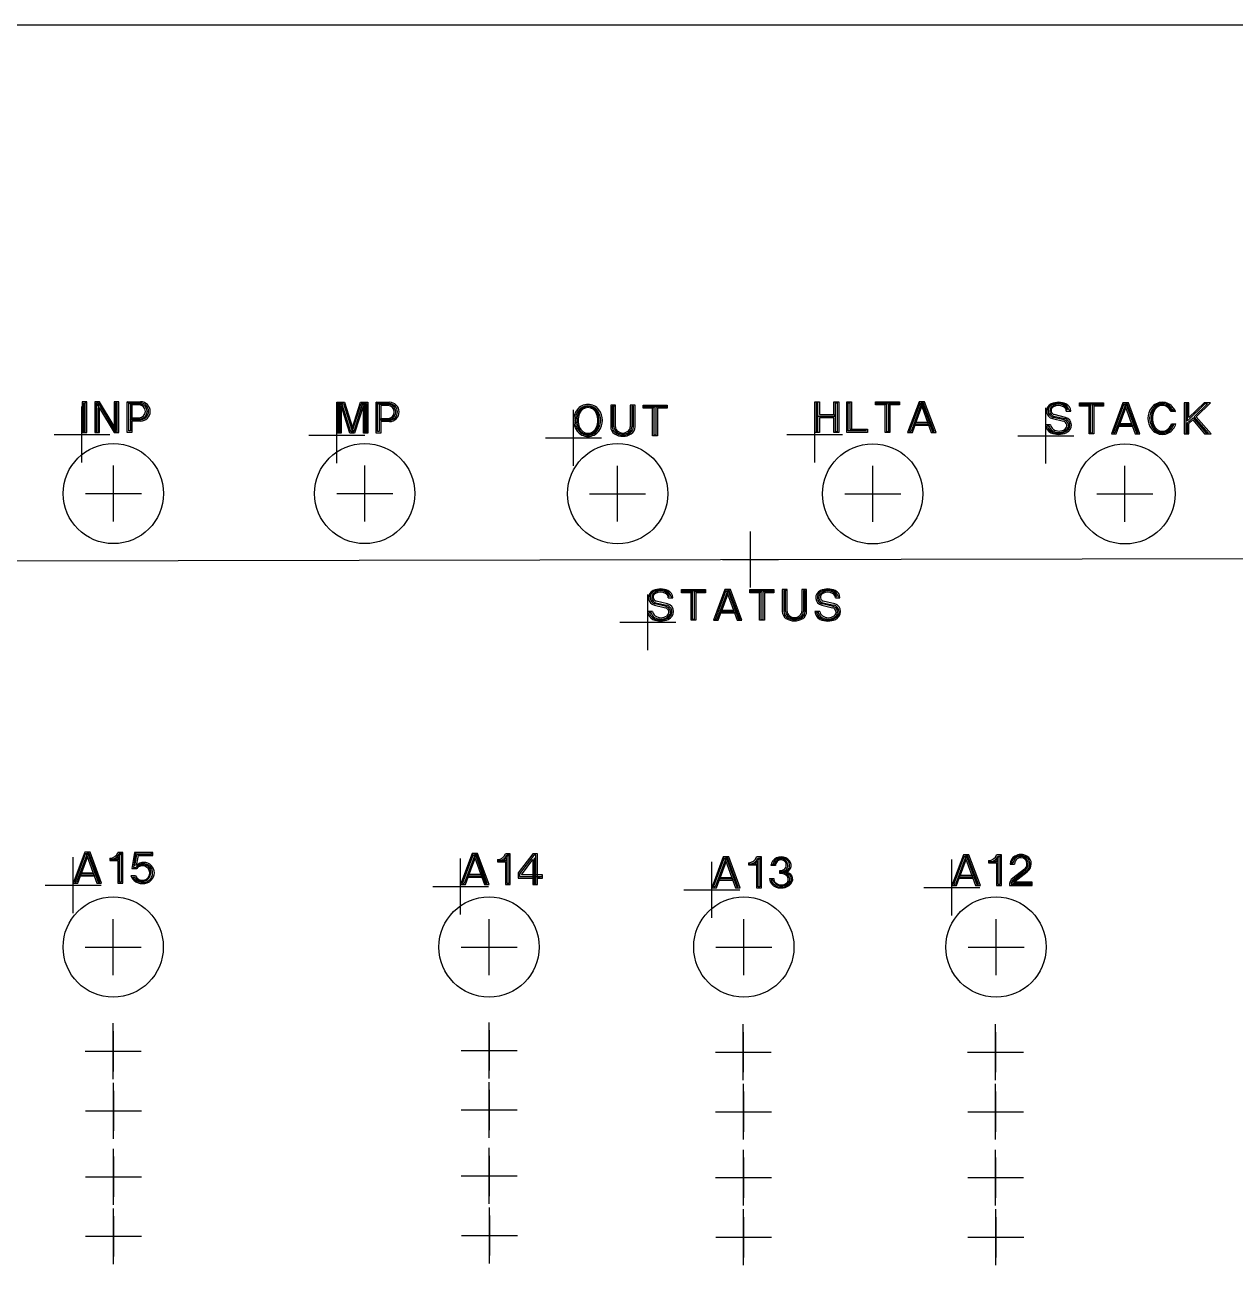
# Model space of a CAD drawing. Header units: millimetres. Extents: x -1 to 346, y -1 to 125.
# Drawn here: x 78.8 to 139, y 63.4 to 125 of the extents above; entities that cross this region are included whole.
import ezdxf

# ---------------------------------------------------------------- set-up
doc = ezdxf.new("R2010")
doc.units = ezdxf.units.MM
for name, color, linetype in [('Contour', 7, 'CONTINUOUS'), ('Engraving', 7, 'CONTINUOUS'), ('Reference_points', 1, 'CONTINUOUS')]:
    doc.layers.add(name, color=color, linetype=linetype)

msp = doc.modelspace()

# ---------------------------------------------------------------- linework, layer by layer
at = {"layer": 'Contour', "color": 7, "linetype": 'CONTINUOUS'}
msp.add_line((0, 125), (346, 125), dxfattribs=at)
for centre in [(83.238, 101.71), (95.724, 101.71), (108.287, 101.703), (120.96, 101.694), (133.49, 101.694), (83.228, 79.177), (101.899, 79.177), (114.557, 79.177), (127.089, 79.177)]:
    msp.add_circle(centre, 2.49, dxfattribs=at)
at = {"layer": 'Engraving', "color": 255, "linetype": 'CONTINUOUS'}
for p, q in [((81.91775, 106.27), (81.679, 106.27)), ((81.679, 106.27), (81.679, 104.742)), ((81.75858, 106.22225), (81.75858, 104.77383)), ((81.83817, 106.22225), (81.91775, 106.27)), ((81.83817, 104.77383), (81.83817, 106.22225)), ((81.91775, 104.742), (81.91775, 106.27)), ((82.55375, 106.27), (82.315, 106.27)), ((82.315, 106.27), (82.315, 104.742)), ((82.39458, 104.77383), (82.39458, 106.22225)), ((82.39458, 106.22225), (82.47417, 106.22225)), ((82.55375, 105.95167), (82.42642, 106.15858)), ((82.42642, 106.15858), (82.47417, 106.079)), ((82.47417, 106.22225), (83.34958, 104.77383)), ((82.47417, 106.079), (82.47417, 104.77383)), ((83.27, 105.06033), (82.55375, 106.27)), ((83.50875, 106.27), (83.27, 106.27)), ((83.27, 106.27), (83.27, 105.06033)), ((83.42917, 106.22225), (83.34958, 106.22225)), ((83.34958, 106.22225), (83.34958, 104.933)), ((83.42917, 104.77383), (83.42917, 106.22225)), ((83.50875, 104.742), (83.50875, 106.27)), ((84.08108, 106.15758), (83.92192, 106.269)), ((83.92192, 106.269), (84.59042, 106.269)), ((83.92192, 104.741), (83.92192, 106.269)), ((84.0015, 104.82058), (84.0015, 106.20533)), ((84.0015, 106.20533), (84.59042, 106.20533)), ((84.08108, 106.15758), (84.08108, 104.82058)), ((84.5745, 106.15758), (84.08108, 106.15758)), ((84.51083, 106.10983), (84.16067, 106.10983)), ((84.16067, 106.10983), (84.16067, 105.47317)), ((94.40858, 106.17933), (94.34492, 106.243)), ((94.34492, 106.243), (94.711, 106.243)), ((94.34492, 104.715), (94.34492, 106.243)), ((94.45633, 106.13158), (94.40858, 106.17933)), ((94.40858, 106.17933), (94.66325, 106.17933)), ((94.40858, 104.76275), (94.40858, 106.17933)), ((94.45633, 104.77867), (94.45633, 106.13158)), ((94.59958, 106.13158), (94.48817, 106.13158)), ((94.48817, 106.13158), (94.48817, 104.76275)), ((94.98158, 104.715), (94.55183, 106.08383)), ((94.55183, 106.08383), (94.55183, 104.715)), ((95.02933, 104.77867), (94.59958, 106.13158)), ((94.66325, 106.17933), (95.07708, 104.87417)), ((94.711, 106.243), (95.10892, 104.98558)), ((95.10892, 104.98558), (95.50683, 106.243)), ((95.14075, 104.87417), (95.55458, 106.17933)), ((95.60233, 106.13158), (95.1885, 104.77867)), ((95.666, 106.08383), (95.22033, 104.715)), ((95.50683, 106.243), (95.87292, 106.243)), ((95.55458, 106.17933), (95.80925, 106.17933)), ((95.71375, 106.13158), (95.60233, 106.13158)), ((95.666, 104.715), (95.666, 106.08383)), ((95.71375, 104.76275), (95.71375, 106.13158)), ((95.77742, 106.1475), (95.74558, 106.1475)), ((95.74558, 106.1475), (95.74558, 104.76275)), ((95.77742, 104.76275), (95.77742, 106.1475)), ((95.80925, 106.17933), (95.80925, 104.76275)), ((95.87292, 106.243), (95.87292, 104.715)), ((96.44508, 106.13158), (96.28592, 106.243)), ((96.28592, 106.243), (96.95442, 106.243)), ((96.28592, 104.715), (96.28592, 106.243)), ((96.3655, 104.79458), (96.3655, 106.17933)), ((96.3655, 106.17933), (96.95442, 106.17933)), ((96.44508, 106.13158), (96.44508, 104.79458)), ((96.9385, 106.13158), (96.44508, 106.13158)), ((96.87483, 106.08383), (96.52467, 106.08383)), ((96.52467, 106.08383), (96.52467, 105.44717)), ((108.18267, 106.107), (107.94392, 106.107)), ((107.94392, 106.107), (107.94392, 105.02467)), ((108.10308, 106.05925), (108.0235, 106.05925)), ((108.0235, 106.05925), (108.0235, 105.02467)), ((108.10308, 106.05925), (108.18267, 106.107)), ((108.10308, 105.02467), (108.10308, 106.05925)), ((108.18267, 105.02467), (108.18267, 106.107)), ((109.15358, 106.107), (108.91483, 106.107)), ((108.91483, 106.107), (108.91483, 105.02467)), ((109.074, 106.05925), (108.99442, 106.05925)), ((108.99442, 106.05925), (108.99442, 105.02467)), ((109.074, 105.02467), (109.074, 106.05925)), ((109.15358, 105.02467), (109.15358, 106.107)), ((109.551, 105.94783), (109.551, 106.107)), ((109.551, 106.107), (110.74475, 106.107)), ((109.61467, 105.99558), (109.61467, 106.05925)), ((109.61467, 106.05925), (110.68108, 106.05925)), ((110.68108, 106.05925), (110.68108, 105.99558)), ((110.74475, 106.107), (110.74475, 105.94783)), ((118.078, 104.742), (118.078, 106.27)), ((118.078, 106.27), (118.31675, 106.27)), ((118.23717, 106.22225), (118.15758, 106.22225)), ((118.15758, 106.22225), (118.15758, 104.77383)), ((118.23717, 105.55375), (118.23717, 106.22225)), ((118.31675, 106.27), (118.31675, 105.63333)), ((119.033, 105.63333), (119.033, 106.27)), ((119.033, 106.27), (119.27175, 106.27)), ((119.11258, 105.55375), (119.11258, 106.22225)), ((119.11258, 106.22225), (119.19217, 106.22225)), ((119.19217, 106.22225), (119.19217, 104.77383)), ((119.27175, 106.27), (119.27175, 104.742)), ((119.669, 104.742), (119.669, 106.27)), ((119.669, 106.27), (119.90775, 106.27)), ((119.74858, 104.82158), (119.74858, 106.22225)), ((119.74858, 106.22225), (119.82817, 106.22225)), ((119.82817, 106.22225), (119.82817, 104.90117)), ((119.90775, 106.27), (119.90775, 104.90117)), ((121.101, 106.10983), (121.101, 106.269)), ((121.101, 106.269), (122.29475, 106.269)), ((121.5785, 106.10983), (121.101, 106.10983)), ((121.16467, 106.15758), (121.16467, 106.22125)), ((121.16467, 106.22125), (122.23108, 106.22125)), ((121.68992, 106.15758), (121.16467, 106.15758)), ((121.65808, 106.15758), (121.5785, 106.10983)), ((121.5785, 104.741), (121.5785, 106.10983)), ((121.65808, 104.77283), (121.65808, 106.15758)), ((122.23108, 106.15758), (121.73767, 106.15758)), ((121.73767, 106.15758), (121.73767, 104.77283)), ((122.29475, 106.10983), (121.81725, 106.10983)), ((121.81725, 106.10983), (121.81725, 104.741)), ((122.23108, 106.22125), (122.23108, 106.15758)), ((122.29475, 106.269), (122.29475, 106.10983)), ((123.265, 106.269), (122.692, 104.741)), ((122.7875, 104.78875), (123.32867, 106.23717)), ((123.40825, 106.23717), (122.86708, 104.78875)), ((122.93075, 104.741), (123.39233, 106.01433)), ((123.39233, 106.01433), (123.10583, 105.25033)), ((123.53558, 106.269), (123.265, 106.269)), ((123.32867, 106.23717), (123.86983, 104.741)), ((123.40825, 106.23717), (123.9335, 104.78875)), ((123.47192, 106.23717), (123.40825, 106.23717)), ((124.01308, 104.78875), (123.47192, 106.23717)), ((124.10858, 104.741), (123.53558, 106.269)), ((131.23, 106.05383), (131.23, 106.213)), ((131.23, 106.213), (132.42375, 106.213)), ((131.7075, 106.05383), (131.23, 106.05383)), ((131.29367, 106.10158), (131.29367, 106.16525)), ((131.29367, 106.16525), (132.36008, 106.16525)), ((131.81892, 106.10158), (131.29367, 106.10158)), ((131.78708, 106.10158), (131.7075, 106.05383)), ((131.7075, 104.685), (131.7075, 106.05383)), ((131.78708, 104.71683), (131.78708, 106.10158)), ((132.36008, 106.10158), (131.86667, 106.10158)), ((131.86667, 106.10158), (131.86667, 104.71683)), ((132.42375, 106.05383), (131.94625, 106.05383)), ((131.94625, 106.05383), (131.94625, 104.685)), ((132.36008, 106.16525), (132.36008, 106.10158)), ((132.42375, 106.213), (132.42375, 106.05383)), ((133.394, 106.213), (132.821, 104.685)), ((132.9165, 104.73275), (133.45767, 106.18117)), ((133.53725, 106.18117), (132.99608, 104.73275)), ((133.66458, 106.213), (133.394, 106.213)), ((133.45767, 106.18117), (133.99883, 104.685)), ((133.53725, 106.18117), (134.0625, 104.73275)), ((133.60092, 106.18117), (133.53725, 106.18117)), ((134.14208, 104.73275), (133.60092, 106.18117)), ((134.23758, 104.685), (133.66458, 106.213)), ((136.67167, 106.212), (136.43292, 106.212)), ((136.43292, 106.212), (136.43292, 104.684)), ((136.59208, 106.16425), (136.5125, 106.16425)), ((136.5125, 106.16425), (136.5125, 104.71583)), ((136.59208, 106.16425), (136.67167, 106.212)), ((137.4675, 106.16425), (136.59208, 105.32067)), ((136.59208, 105.32067), (136.59208, 106.16425)), ((137.41975, 106.212), (136.67167, 105.49575)), ((136.67167, 105.49575), (136.67167, 106.212)), ((136.92633, 105.52758), (137.59483, 106.16425)), ((137.02183, 105.52758), (137.73808, 106.212)), ((137.73808, 106.212), (137.41975, 106.212)), ((137.59483, 106.16425), (137.4675, 106.16425)), ((82.47417, 104.77383), (82.47417, 105.95167)), ((82.47417, 105.95167), (82.55375, 105.95167)), ((82.55375, 104.742), (82.55375, 105.95167)), ((82.55375, 105.95167), (83.27, 104.742)), ((84.08108, 105.37767), (84.16067, 105.47317)), ((84.16067, 105.47317), (84.51083, 105.47317)), ((84.16067, 105.47317), (84.16067, 105.42542)), ((84.16067, 105.42542), (84.60633, 105.42542)), ((96.44508, 105.35167), (96.52467, 105.44717)), ((96.52467, 105.44717), (96.87483, 105.44717)), ((96.52467, 105.44717), (96.52467, 105.39942)), ((96.52467, 105.39942), (96.97033, 105.39942)), ((106.38442, 105.67725), (106.273, 105.86825)), ((106.33667, 105.8205), (106.40033, 105.8205)), ((106.40033, 105.8205), (106.38442, 105.67725)), ((110.0285, 105.94783), (109.551, 105.94783)), ((110.13992, 105.99558), (109.61467, 105.99558)), ((110.10808, 105.99558), (110.0285, 105.94783)), ((110.0285, 104.579), (110.0285, 105.94783)), ((110.10808, 104.61083), (110.10808, 105.99558)), ((110.68108, 105.99558), (110.18767, 105.99558)), ((110.18767, 105.99558), (110.18767, 104.61083)), ((110.74475, 105.94783), (110.26725, 105.94783)), ((110.26725, 105.94783), (110.26725, 104.579)), ((118.23717, 104.77383), (118.23717, 105.55375)), ((118.23717, 105.55375), (119.11258, 105.55375)), ((118.31675, 105.63333), (119.033, 105.63333)), ((119.033, 105.47417), (118.31675, 105.47417)), ((118.31675, 105.47417), (118.31675, 104.742)), ((119.11258, 105.55375), (119.033, 105.63333)), ((119.033, 104.742), (119.033, 105.47417)), ((119.11258, 104.77383), (119.11258, 105.55375)), ((129.89317, 105.43308), (130.43433, 105.30575)), ((130.46617, 105.36942), (129.925, 105.49675)), ((129.94092, 105.56042), (130.498, 105.43308)), ((130.54575, 105.49675), (129.97275, 105.64)), ((130.57758, 105.79917), (130.80042, 105.79917)), ((130.72083, 105.84692), (130.80042, 105.79917)), ((133.05975, 104.685), (133.52133, 105.95833)), ((133.52133, 105.95833), (133.23483, 105.19433)), ((135.81283, 105.83), (135.73325, 105.95733)), ((136.00383, 105.78225), (135.781, 105.78225)), ((135.8765, 105.83), (135.81283, 105.83)), ((135.89242, 105.84592), (136.00383, 105.78225)), ((136.59208, 105.22517), (136.87858, 105.46392)), ((136.87858, 105.46392), (137.53117, 104.71583)), ((137.64258, 104.71583), (136.92633, 105.52758)), ((137.76992, 104.684), (137.02183, 105.52758)), ((81.75858, 104.77383), (81.83817, 104.77383)), ((83.39733, 104.85342), (83.27, 105.06033)), ((83.34958, 104.933), (83.39733, 104.85342)), ((83.34958, 104.77383), (83.42917, 104.77383)), ((84.08108, 104.82058), (84.0015, 104.82058)), ((84.59042, 105.37767), (84.08108, 105.37767)), ((84.59042, 105.314), (84.16067, 105.314)), ((84.16067, 105.314), (84.16067, 104.741)), ((95.1885, 104.77867), (95.02933, 104.77867)), ((95.10892, 104.715), (95.06117, 104.82642)), ((95.06117, 104.82642), (95.15667, 104.82642)), ((95.07708, 104.87417), (95.14075, 104.87417)), ((95.10892, 104.98558), (95.10892, 104.715)), ((95.15667, 104.82642), (95.10892, 104.98558)), ((96.44508, 104.79458), (96.3655, 104.79458)), ((96.95442, 105.35167), (96.44508, 105.35167)), ((96.95442, 105.288), (96.52467, 105.288)), ((96.52467, 105.288), (96.52467, 104.715)), ((118.15758, 104.77383), (118.23717, 104.77383)), ((119.19217, 104.77383), (119.11258, 104.77383)), ((120.65583, 104.82158), (119.74858, 104.82158)), ((119.82817, 104.90117), (120.70358, 104.90117)), ((120.70358, 104.90117), (120.70358, 104.742)), ((121.73767, 104.77283), (121.65808, 104.77283)), ((122.86708, 104.78875), (122.7875, 104.78875)), ((123.074, 105.20258), (123.05808, 105.13892)), ((123.05808, 105.13892), (123.7425, 105.13892)), ((123.7425, 105.09117), (123.05808, 105.09117)), ((123.71067, 105.20258), (123.074, 105.20258)), ((123.10583, 105.25033), (123.69475, 105.25033)), ((123.69475, 105.25033), (123.71067, 105.20258)), ((123.7425, 105.13892), (123.7425, 105.09117)), ((123.9335, 104.78875), (124.01308, 104.78875)), ((129.79767, 105.13067), (129.55892, 105.13067)), ((129.6385, 105.08292), (129.71808, 105.08292)), ((133.203, 105.14658), (133.18708, 105.08292)), ((133.18708, 105.08292), (133.8715, 105.08292)), ((133.8715, 105.03517), (133.18708, 105.03517)), ((133.83967, 105.14658), (133.203, 105.14658)), ((133.23483, 105.19433), (133.82375, 105.19433)), ((133.82375, 105.19433), (133.83967, 105.14658)), ((133.8715, 105.08292), (133.8715, 105.03517)), ((135.74917, 104.95458), (135.86058, 105.14558)), ((135.79692, 105.17742), (136.01975, 105.17742)), ((135.86058, 105.14558), (135.92425, 105.14558)), ((136.59208, 104.71583), (136.59208, 105.22517)), ((136.67167, 105.19333), (136.86267, 105.36842)), ((136.67167, 104.684), (136.67167, 105.19333)), ((136.86267, 105.36842), (137.45158, 104.684)), ((81.679, 104.742), (81.91775, 104.742)), ((82.315, 104.742), (82.55375, 104.742)), ((83.27, 104.742), (83.50875, 104.742)), ((84.16067, 104.741), (83.92192, 104.741)), ((94.55183, 104.715), (94.34492, 104.715)), ((94.48817, 104.76275), (94.40858, 104.76275)), ((95.22033, 104.715), (94.98158, 104.715)), ((95.87292, 104.715), (95.666, 104.715)), ((95.74558, 104.76275), (95.71375, 104.76275)), ((95.80925, 104.76275), (95.77742, 104.76275)), ((96.52467, 104.715), (96.28592, 104.715)), ((110.26725, 104.579), (110.0285, 104.579)), ((110.18767, 104.61083), (110.10808, 104.61083)), ((118.31675, 104.742), (118.078, 104.742)), ((119.27175, 104.742), (119.033, 104.742)), ((120.70358, 104.742), (119.669, 104.742)), ((121.81725, 104.741), (121.5785, 104.741)), ((122.692, 104.741), (122.93075, 104.741)), ((123.86983, 104.741), (124.10858, 104.741)), ((131.94625, 104.685), (131.7075, 104.685)), ((131.86667, 104.71683), (131.78708, 104.71683)), ((132.821, 104.685), (133.05975, 104.685)), ((132.99608, 104.73275), (132.9165, 104.73275)), ((133.99883, 104.685), (134.23758, 104.685)), ((134.0625, 104.73275), (134.14208, 104.73275)), ((136.43292, 104.684), (136.67167, 104.684)), ((136.5125, 104.71583), (136.59208, 104.71583)), ((137.45158, 104.684), (137.76992, 104.684)), ((137.53117, 104.71583), (137.64258, 104.71583)), ((66.60808, 98.33985), (163.15792, 98.52015)), ((111.458, 96.78083), (111.458, 96.94)), ((111.458, 96.94), (112.65175, 96.94)), ((111.9355, 96.78083), (111.458, 96.78083)), ((111.52167, 96.82858), (111.52167, 96.89225)), ((111.52167, 96.89225), (112.58808, 96.89225)), ((112.04692, 96.82858), (111.52167, 96.82858)), ((112.01508, 96.82858), (111.9355, 96.78083)), ((111.9355, 95.412), (111.9355, 96.78083)), ((112.01508, 95.44383), (112.01508, 96.82858)), ((112.58808, 96.82858), (112.09467, 96.82858)), ((112.09467, 96.82858), (112.09467, 95.44383)), ((112.65175, 96.78083), (112.17425, 96.78083)), ((112.17425, 96.78083), (112.17425, 95.412)), ((112.58808, 96.89225), (112.58808, 96.82858)), ((112.65175, 96.94), (112.65175, 96.78083)), ((113.622, 96.94), (113.049, 95.412)), ((113.1445, 95.45975), (113.68567, 96.90817)), ((113.76525, 96.90817), (113.22408, 95.45975)), ((113.89258, 96.94), (113.622, 96.94)), ((113.68567, 96.90817), (114.22683, 95.412)), ((113.76525, 96.90817), (114.2905, 95.45975)), ((113.82892, 96.90817), (113.76525, 96.90817)), ((114.37008, 95.45975), (113.82892, 96.90817)), ((114.46558, 95.412), (113.89258, 96.94)), ((114.863, 96.77983), (114.863, 96.939)), ((114.863, 96.939), (116.05675, 96.939)), ((115.3405, 96.77983), (114.863, 96.77983)), ((114.92667, 96.82758), (114.92667, 96.89125)), ((114.92667, 96.89125), (115.99308, 96.89125)), ((115.45192, 96.82758), (114.92667, 96.82758)), ((115.42008, 96.82758), (115.3405, 96.77983)), ((115.3405, 95.411), (115.3405, 96.77983)), ((115.42008, 95.44283), (115.42008, 96.82758)), ((115.99308, 96.82758), (115.49967, 96.82758)), ((115.49967, 96.82758), (115.49967, 95.44283)), ((116.05675, 96.77983), (115.57925, 96.77983)), ((115.57925, 96.77983), (115.57925, 95.411)), ((115.99308, 96.89125), (115.99308, 96.82758)), ((116.05675, 96.939), (116.05675, 96.77983)), ((116.70867, 96.939), (116.46992, 96.939)), ((116.46992, 96.939), (116.46992, 95.85667)), ((116.62908, 96.89125), (116.5495, 96.89125)), ((116.5495, 96.89125), (116.5495, 95.85667)), ((116.62908, 96.89125), (116.70867, 96.939)), ((116.62908, 95.85667), (116.62908, 96.89125)), ((116.70867, 95.85667), (116.70867, 96.939)), ((117.67958, 96.939), (117.44083, 96.939)), ((117.44083, 96.939), (117.44083, 95.85667)), ((117.6, 96.89125), (117.52042, 96.89125)), ((117.52042, 96.89125), (117.52042, 95.85667)), ((117.6, 95.85667), (117.6, 96.89125)), ((117.67958, 95.85667), (117.67958, 96.939)), ((110.12117, 96.16008), (110.66233, 96.03275)), ((110.69417, 96.09642), (110.153, 96.22375)), ((110.16892, 96.28742), (110.726, 96.16008)), ((110.77375, 96.22375), (110.20075, 96.367)), ((110.80558, 96.52617), (111.02842, 96.52617)), ((110.94883, 96.57392), (111.02842, 96.52617)), ((113.28775, 95.412), (113.74933, 96.68533)), ((113.74933, 96.68533), (113.46283, 95.92133)), ((118.42717, 96.15908), (118.96833, 96.03175)), ((119.00017, 96.09542), (118.459, 96.22275)), ((118.47492, 96.28642), (119.032, 96.15908)), ((119.07975, 96.22275), (118.50675, 96.366)), ((119.11158, 96.52517), (119.33442, 96.52517)), ((119.25483, 96.57292), (119.33442, 96.52517)), ((110.02567, 95.85767), (109.78692, 95.85767)), ((109.8665, 95.80992), (109.94608, 95.80992)), ((113.431, 95.87358), (113.41508, 95.80992)), ((113.41508, 95.80992), (114.0995, 95.80992)), ((114.0995, 95.76217), (113.41508, 95.76217)), ((114.06767, 95.87358), (113.431, 95.87358)), ((113.46283, 95.92133), (114.05175, 95.92133)), ((114.05175, 95.92133), (114.06767, 95.87358)), ((114.0995, 95.80992), (114.0995, 95.76217)), ((118.33167, 95.85667), (118.09292, 95.85667)), ((118.1725, 95.80892), (118.25208, 95.80892)), ((112.17425, 95.412), (111.9355, 95.412)), ((112.09467, 95.44383), (112.01508, 95.44383)), ((113.049, 95.412), (113.28775, 95.412)), ((113.22408, 95.45975), (113.1445, 95.45975)), ((114.22683, 95.412), (114.46558, 95.412)), ((114.2905, 95.45975), (114.37008, 95.45975)), ((115.57925, 95.411), (115.3405, 95.411)), ((115.49967, 95.44283), (115.42008, 95.44283)), ((81.811, 83.884), (81.238, 82.356)), ((81.3335, 82.40375), (81.87467, 83.85217)), ((81.95425, 83.85217), (81.41308, 82.40375)), ((82.08158, 83.884), (81.811, 83.884)), ((81.87467, 83.85217), (82.41583, 82.356)), ((81.95425, 83.85217), (82.4795, 82.40375)), ((82.01792, 83.85217), (81.95425, 83.85217)), ((82.55908, 82.40375), (82.01792, 83.85217)), ((82.65458, 82.356), (82.08158, 83.884)), ((83.70458, 83.883), (83.46583, 83.883)), ((83.5295, 83.81933), (83.625, 83.81933)), ((83.54542, 83.75567), (83.70458, 83.883)), ((83.625, 83.81933), (83.625, 82.40275)), ((83.70458, 82.355), (83.70458, 83.883)), ((84.293, 83.882), (84.14975, 83.08617)), ((84.34075, 83.83425), (84.22933, 83.13392)), ((85.20025, 83.882), (84.293, 83.882)), ((85.13658, 83.83425), (84.34075, 83.83425)), ((85.13658, 83.77058), (85.13658, 83.83425)), ((85.20025, 83.72283), (85.20025, 83.882)), ((101.063, 83.818), (100.49, 82.29)), ((101.33358, 83.818), (101.063, 83.818)), ((101.90658, 82.29), (101.33358, 83.818)), ((102.95658, 83.817), (102.71783, 83.817)), ((102.79742, 83.68967), (102.95658, 83.817)), ((102.95658, 82.289), (102.95658, 83.817)), ((81.47675, 82.356), (81.93833, 83.62933)), ((81.93833, 83.62933), (81.65183, 82.86533)), ((83.06792, 83.5965), (83.06792, 83.48508)), ((83.06792, 83.48508), (83.46583, 83.48508)), ((83.49767, 83.53283), (83.11567, 83.53283)), ((83.40217, 83.58058), (83.49767, 83.67608)), ((83.46583, 83.48508), (83.46583, 82.355)), ((83.49767, 83.67608), (83.49767, 83.53283)), ((83.54542, 82.40275), (83.54542, 83.75567)), ((84.30892, 83.2135), (84.40442, 83.77058)), ((84.3885, 83.22942), (84.484, 83.72283)), ((84.40442, 83.77058), (85.13658, 83.77058)), ((84.484, 83.72283), (85.20025, 83.72283)), ((100.5855, 82.33775), (101.12667, 83.78617)), ((101.20625, 83.78617), (100.66508, 82.33775)), ((100.72875, 82.29), (101.19033, 83.56333)), ((101.19033, 83.56333), (100.90383, 82.79933)), ((101.12667, 83.78617), (101.66783, 82.29)), ((101.20625, 83.78617), (101.7315, 82.33775)), ((101.26992, 83.78617), (101.20625, 83.78617)), ((101.81108, 82.33775), (101.26992, 83.78617)), ((102.31992, 83.5305), (102.31992, 83.41908)), ((102.31992, 83.41908), (102.71783, 83.41908)), ((102.74967, 83.46683), (102.36767, 83.46683)), ((102.65417, 83.51458), (102.74967, 83.61008)), ((102.71783, 83.41908), (102.71783, 82.289)), ((102.74967, 83.61008), (102.74967, 83.46683)), ((102.7815, 83.75333), (102.877, 83.75333)), ((102.79742, 82.33675), (102.79742, 83.68967)), ((102.877, 83.75333), (102.877, 82.33675)), ((104.07025, 83.816), (103.354, 82.861)), ((104.118, 83.73642), (103.41767, 82.81325)), ((103.51317, 82.7655), (104.07025, 83.5295)), ((104.309, 83.816), (104.07025, 83.816)), ((104.07025, 83.5295), (104.07025, 82.288)), ((104.22942, 83.73642), (104.118, 83.73642)), ((104.14983, 83.60908), (104.14983, 82.31983)), ((104.22942, 82.31983), (104.22942, 83.73642)), ((104.309, 82.288), (104.309, 83.816)), ((113.536, 83.654), (112.963, 82.126)), ((113.0585, 82.17375), (113.59967, 83.62217)), ((113.67925, 83.62217), (113.13808, 82.17375)), ((113.20175, 82.126), (113.66333, 83.39933)), ((113.66333, 83.39933), (113.37683, 82.63533)), ((113.80658, 83.654), (113.536, 83.654)), ((113.59967, 83.62217), (114.14083, 82.126)), ((113.67925, 83.62217), (114.2045, 82.17375)), ((113.74292, 83.62217), (113.67925, 83.62217)), ((114.28408, 82.17375), (113.74292, 83.62217)), ((114.37958, 82.126), (113.80658, 83.654)), ((114.79292, 83.3665), (114.79292, 83.25508)), ((114.79292, 83.25508), (115.19083, 83.25508)), ((115.22267, 83.30283), (114.84067, 83.30283)), ((115.12717, 83.35058), (115.22267, 83.44608)), ((115.42958, 83.653), (115.19083, 83.653)), ((115.19083, 83.25508), (115.19083, 82.125)), ((115.22267, 83.44608), (115.22267, 83.30283)), ((115.2545, 83.58933), (115.35, 83.58933)), ((115.27042, 83.52567), (115.42958, 83.653)), ((115.27042, 82.17275), (115.27042, 83.52567)), ((115.35, 83.58933), (115.35, 82.17275)), ((115.42958, 82.125), (115.42958, 83.653)), ((116.00208, 83.28592), (115.90658, 83.22225)), ((116.12942, 83.22225), (115.90658, 83.22225)), ((116.08167, 83.28592), (116.00208, 83.28592)), ((125.464, 83.764), (124.891, 82.236)), ((124.9865, 82.28375), (125.52767, 83.73217)), ((125.60725, 83.73217), (125.06608, 82.28375)), ((125.12975, 82.236), (125.59133, 83.50933)), ((125.59133, 83.50933), (125.30483, 82.74533)), ((125.73458, 83.764), (125.464, 83.764)), ((125.52767, 83.73217), (126.06883, 82.236)), ((125.60725, 83.73217), (126.1325, 82.28375)), ((125.67092, 83.73217), (125.60725, 83.73217)), ((126.21208, 82.28375), (125.67092, 83.73217)), ((126.30758, 82.236), (125.73458, 83.764)), ((126.72092, 83.4765), (126.72092, 83.36508)), ((126.72092, 83.36508), (127.11883, 83.36508)), ((127.15067, 83.41283), (126.76867, 83.41283)), ((127.05517, 83.46058), (127.15067, 83.55608)), ((127.35758, 83.763), (127.11883, 83.763)), ((127.11883, 83.36508), (127.11883, 82.235)), ((127.15067, 83.55608), (127.15067, 83.41283)), ((127.1825, 83.69933), (127.278, 83.69933)), ((127.19842, 83.63567), (127.35758, 83.763)), ((127.19842, 82.28275), (127.19842, 83.63567)), ((127.278, 83.69933), (127.278, 82.28275)), ((127.35758, 82.235), (127.35758, 83.763)), ((127.86642, 83.36408), (127.78683, 83.30042)), ((127.78683, 83.30042), (128.00967, 83.30042)), ((127.86642, 83.36408), (127.946, 83.36408)), ((81.62, 82.81758), (81.60408, 82.75392)), ((81.60408, 82.75392), (82.2885, 82.75392)), ((82.2885, 82.70617), (81.60408, 82.70617)), ((82.25667, 82.81758), (81.62, 82.81758)), ((81.65183, 82.86533), (82.24075, 82.86533)), ((82.24075, 82.86533), (82.25667, 82.81758)), ((82.2885, 82.75392), (82.2885, 82.70617)), ((84.34075, 82.72008), (84.102, 82.72008)), ((84.14975, 83.08617), (84.40442, 83.08617)), ((84.1975, 82.65642), (84.293, 82.65642)), ((84.22933, 83.13392), (84.35667, 83.13392)), ((100.872, 82.75158), (100.85608, 82.68792)), ((100.85608, 82.68792), (101.5405, 82.68792)), ((101.5405, 82.64017), (100.85608, 82.64017)), ((101.50867, 82.75158), (100.872, 82.75158)), ((100.90383, 82.79933), (101.49275, 82.79933)), ((101.49275, 82.79933), (101.50867, 82.75158)), ((101.5405, 82.68792), (101.5405, 82.64017)), ((103.354, 82.861), (103.354, 82.60633)), ((103.354, 82.60633), (104.07025, 82.60633)), ((103.41767, 82.81325), (103.41767, 82.68592)), ((103.41767, 82.68592), (104.5, 82.68592)), ((104.54775, 82.7655), (103.51317, 82.7655)), ((104.5, 82.68592), (104.309, 82.60633)), ((104.309, 82.60633), (104.54775, 82.60633)), ((104.54775, 82.60633), (104.54775, 82.7655)), ((113.345, 82.58758), (113.32908, 82.52392)), ((113.98167, 82.58758), (113.345, 82.58758)), ((113.37683, 82.63533), (113.96575, 82.63533)), ((113.96575, 82.63533), (113.98167, 82.58758)), ((115.827, 82.58558), (116.04983, 82.58558)), ((116.35225, 82.82433), (116.35225, 82.9835)), ((116.35225, 82.9835), (116.41592, 82.9835)), ((116.41592, 82.82433), (116.35225, 82.82433)), ((116.41592, 82.93575), (116.60692, 82.9835)), ((116.41592, 82.888), (116.41592, 82.93575)), ((125.273, 82.69758), (125.25708, 82.63392)), ((125.25708, 82.63392), (125.9415, 82.63392)), ((125.9415, 82.58617), (125.25708, 82.58617)), ((125.90967, 82.69758), (125.273, 82.69758)), ((125.30483, 82.74533), (125.89375, 82.74533)), ((125.89375, 82.74533), (125.90967, 82.69758)), ((125.9415, 82.63392), (125.9415, 82.58617)), ((128.50308, 83.04575), (127.91417, 82.60008)), ((128.55083, 83.01392), (127.91417, 82.50458)), ((127.96192, 82.47275), (128.63042, 82.998)), ((128.0415, 82.45683), (128.63042, 82.91842)), ((81.238, 82.356), (81.47675, 82.356)), ((81.41308, 82.40375), (81.3335, 82.40375)), ((82.41583, 82.356), (82.65458, 82.356)), ((82.4795, 82.40375), (82.55908, 82.40375)), ((83.46583, 82.355), (83.70458, 82.355)), ((83.625, 82.40275), (83.54542, 82.40275)), ((100.49, 82.29), (100.72875, 82.29)), ((100.66508, 82.33775), (100.5855, 82.33775)), ((101.66783, 82.29), (101.90658, 82.29)), ((101.7315, 82.33775), (101.81108, 82.33775)), ((102.71783, 82.289), (102.95658, 82.289)), ((102.877, 82.33675), (102.79742, 82.33675)), ((104.07025, 82.288), (104.309, 82.288)), ((104.14983, 82.31983), (104.22942, 82.31983)), ((112.963, 82.126), (113.20175, 82.126)), ((113.13808, 82.17375), (113.0585, 82.17375)), ((113.32908, 82.52392), (114.0135, 82.52392)), ((114.0135, 82.47617), (113.32908, 82.47617)), ((114.0135, 82.52392), (114.0135, 82.47617)), ((114.14083, 82.126), (114.37958, 82.126)), ((114.2045, 82.17375), (114.28408, 82.17375)), ((115.19083, 82.125), (115.42958, 82.125)), ((115.35, 82.17275), (115.27042, 82.17275)), ((115.9225, 82.52192), (116.00208, 82.52192)), ((124.891, 82.236), (125.12975, 82.236)), ((125.06608, 82.28375), (124.9865, 82.28375)), ((126.06883, 82.236), (126.30758, 82.236)), ((126.1325, 82.28375), (126.21208, 82.28375)), ((127.11883, 82.235), (127.35758, 82.235)), ((127.278, 82.28275), (127.19842, 82.28275)), ((127.755, 82.234), (128.88508, 82.234)), ((127.83458, 82.29767), (128.83733, 82.29767)), ((128.83733, 82.34542), (127.91417, 82.34542)), ((128.88508, 82.39317), (127.99375, 82.39317)), ((128.83733, 82.29767), (128.83733, 82.34542)), ((128.88508, 82.234), (128.88508, 82.39317))]:
    msp.add_line(p, q, dxfattribs=at)
at = {"layer": 'Engraving', "color": 7, "linetype": 'CONTINUOUS'}
for p, q in [((83.229, 75), (83.229, 73)), ((101.901, 75.04), (101.901, 73.04)), ((114.533, 74.956), (114.533, 72.956)), ((127.061, 74.956), (127.061, 72.956)), ((83.237, 72.041), (83.237, 70.041)), ((101.909, 72.081), (101.909, 70.081)), ((114.541, 71.997), (114.541, 69.997)), ((127.069, 71.997), (127.069, 69.997)), ((83.237, 68.763), (83.237, 66.763)), ((101.909, 68.803), (101.909, 66.803)), ((114.541, 68.719), (114.541, 66.719)), ((127.069, 68.719), (127.069, 66.719)), ((83.245, 65.804), (83.245, 63.804)), ((101.917, 65.844), (101.917, 63.844)), ((114.549, 65.76), (114.549, 63.76)), ((127.077, 65.76), (127.077, 63.76))]:
    msp.add_line(p, q, dxfattribs=at)
at = {"layer": 'Engraving', "color": 255, "linetype": 'CONTINUOUS'}
for centre, radius, start, end in [((84.51083, 105.7915), 0.31833, 270, 450), ((84.54097, 105.78935), 0.36976, 280.18161, 444.79749), ((84.59042, 105.7915), 0.4775, -90, 90), ((84.57038, 105.7915), 0.41432, -87.22816, 87.22816), ((96.87483, 105.7655), 0.31833, 270, 450), ((96.90497, 105.76335), 0.36976, 280.18161, 444.79749), ((96.95442, 105.7655), 0.4775, -90, 90), ((96.93438, 105.7655), 0.41432, -87.22816, 87.22816), ((106.81417, 105.46767), 0.6733, 36.50955, 143.49045), ((106.81417, 105.50243), 0.57374, 33.66786, 146.33214), ((106.81417, 105.51417), 0.51487, 36.50955, 143.49045), ((129.98563, 105.80998), 0.38807, 113.72386, 256.21562), ((130.00586, 105.81868), 0.33193, 115.81144, 255.90059), ((130.02564, 105.81992), 0.27298, 127.00552, 251.91912), ((130.04454, 105.83092), 0.21737, 118.4702, 188.3997), ((130.19558, 105.34319), 0.89989, 65.99541, 114.00459), ((130.20079, 105.43072), 0.76609, 73.49639, 116.30179), ((130.19791, 105.58965), 0.56056, 70.33095, 126.90034), ((130.18762, 105.59426), 0.49379, 60.02488, 119.97512), ((130.24353, 105.72773), 0.4152, 16.68269, 69.8459), ((130.29366, 105.74392), 0.43941, 13.55608, 73.50632), ((130.31279, 105.7864), 0.26511, 2.7601, 62.71035), ((130.40255, 105.80059), 0.39787, 359.79565, 426.42703), ((135.35125, 105.57267), 0.6733, 36.50955, 143.49045), ((135.35125, 105.62393), 0.56476, 32.27455, 147.72545), ((135.35125, 105.62621), 0.4572, 19.95543, 160.04457), ((135.34842, 105.61428), 0.51554, 41.71467, 142.86655), ((106.98028, 105.343), 0.88098, 143.401, 216.599), ((106.97964, 105.343), 0.80089, 143.401, 216.599), ((107.12682, 105.343), 0.86936, 146.68431, 213.31569), ((107.32023, 105.343), 0.99372, 160.34455, 199.65545), ((106.81417, 105.52121), 0.4572, 19.95543, 160.04457), ((106.50151, 105.343), 0.86936, 326.68431, 393.31569), ((106.3081, 105.343), 0.99372, 340.34455, 379.65545), ((106.64869, 105.343), 0.80089, -36.599, 36.599), ((106.64806, 105.343), 0.88098, 323.401, 396.599), ((130.01848, 105.82521), 0.19077, 187.84517, 256.12926), ((130.42473, 105.10902), 0.33225, -52.85861, 77.25955), ((130.45655, 105.13179), 0.37571, 359.82907, 436.26501), ((135.51736, 105.448), 0.88098, 143.401, 216.599), ((135.51673, 105.448), 0.80089, 143.401, 216.599), ((135.66391, 105.448), 0.86936, 146.68431, 213.31569), ((135.85732, 105.448), 0.99372, 160.34455, 199.65545), ((135.35601, 105.48205), 0.64817, 34.15066, 43.16896), ((135.1931, 105.43732), 0.88106, 23.0476, 37.46528), ((106.81417, 105.21833), 0.6733, 216.50955, 323.49045), ((106.81417, 105.17522), 0.56915, 212.96891, 327.03109), ((106.81417, 105.16479), 0.4572, 199.95543, 340.04457), ((106.81417, 105.17997), 0.51976, 217.23138, 322.76862), ((108.36479, 105.02706), 0.42088, 180.32577, 236.89515), ((108.37907, 105.02674), 0.35558, 180.33465, 230.06759), ((108.46346, 105.05455), 0.36162, 184.74004, 236.19105), ((108.46105, 105.02459), 0.27838, 179.98345, 233.14665), ((108.54875, 105.14475), 0.42714, 233.401, 306.599), ((108.63645, 105.02459), 0.27838, -53.14665, 0.01655), ((108.67137, 105.02248), 0.32306, -56.18196, 0.38742), ((108.71843, 105.02674), 0.35558, 309.93241, 359.66535), ((108.73271, 105.02706), 0.42088, 303.10485, 359.67423), ((129.99872, 105.13169), 0.43981, 180.13348, 245.105), ((130.03131, 105.13788), 0.39664, 187.96457, 239.41557), ((130.06011, 105.13054), 0.34532, 187.92692, 241.09013), ((130.09258, 105.15139), 0.29564, 184.01938, 235.47038), ((130.19221, 105.40708), 0.71026, 239.29159, 307.57567), ((130.2016, 105.38637), 0.63768, 241.074, 304.37862), ((130.21946, 105.32891), 0.51382, 235.03525, 304.96475), ((130.3816, 105.08829), 0.22377, -53.74914, 76.36901), ((130.4023, 105.09382), 0.2829, 304.28695, 436.95236), ((130.39244, 105.13169), 0.43981, 294.895, 359.86652), ((135.35125, 105.32333), 0.6733, 216.50955, 323.49045), ((135.35125, 105.27207), 0.56476, 212.27455, 327.72545), ((135.35125, 105.26979), 0.4572, 199.95543, 340.04457), ((135.34918, 105.26298), 0.50507, 215.38625, 322.36715), ((134.7785, 105.3982), 1.04207, 344.15931, 347.7682), ((135.1844, 105.43555), 0.79465, 324.1807, 338.59838), ((135.15253, 105.45186), 0.90961, 324.43057, 342.43933), ((108.54875, 105.32444), 0.77051, 237.51424, 302.48576), ((108.54875, 105.23132), 0.62136, 230.17875, 309.82125), ((108.55671, 105.18831), 0.52465, 235.85796, 304.14204), ((130.19558, 105.55696), 0.90843, 245.13353, 294.86647), ((110.21363, 96.53698), 0.38807, 113.72386, 256.21562), ((110.23386, 96.54568), 0.33193, 115.81144, 255.90059), ((110.25364, 96.54692), 0.27298, 127.00552, 251.91912), ((110.42358, 96.07019), 0.89989, 65.99541, 114.00459), ((110.42879, 96.15772), 0.76609, 73.49639, 116.30179), ((110.42591, 96.31665), 0.56056, 70.33095, 126.90034), ((110.41563, 96.32126), 0.49379, 60.02488, 119.97512), ((110.47153, 96.45473), 0.4152, 16.68269, 69.8459), ((110.52166, 96.47092), 0.43941, 13.55608, 73.50632), ((110.63055, 96.52759), 0.39787, 359.79565, 426.42703), ((118.51963, 96.53598), 0.38807, 113.72386, 256.21562), ((118.53986, 96.54468), 0.33193, 115.81144, 255.90059), ((118.55964, 96.54592), 0.27298, 127.00552, 251.91912), ((118.72958, 96.06919), 0.89989, 65.99541, 114.00459), ((118.73479, 96.15672), 0.76609, 73.49639, 116.30179), ((118.73191, 96.31565), 0.56056, 70.33095, 126.90034), ((118.72163, 96.32026), 0.49379, 60.02488, 119.97512), ((118.77753, 96.45373), 0.4152, 16.68269, 69.8459), ((118.82766, 96.46992), 0.43941, 13.55608, 73.50632), ((118.93655, 96.52659), 0.39787, 359.79565, 426.42703), ((110.27254, 96.55792), 0.21737, 118.4702, 188.3997), ((110.24648, 96.55221), 0.19077, 187.84517, 256.12926), ((110.54079, 96.5134), 0.26511, 2.7601, 62.71035), ((110.65273, 95.83602), 0.33225, -52.85861, 77.25955), ((110.68455, 95.85879), 0.37571, 359.82907, 436.26501), ((118.57854, 96.55692), 0.21737, 118.4702, 188.3997), ((118.55248, 96.55121), 0.19077, 187.84517, 256.12926), ((118.84679, 96.5124), 0.26511, 2.7601, 62.71035), ((118.95873, 95.83502), 0.33225, -52.85861, 77.25955), ((118.99055, 95.85779), 0.37571, 359.82907, 436.26501), ((110.22672, 95.85869), 0.43981, 180.13348, 245.105), ((110.25931, 95.86488), 0.39664, 187.96457, 239.41557), ((110.28811, 95.85754), 0.34532, 187.92692, 241.09013), ((110.32058, 95.87839), 0.29564, 184.01938, 235.47038), ((110.42021, 96.13408), 0.71026, 239.29159, 307.57567), ((110.4296, 96.11337), 0.63768, 241.074, 304.37862), ((110.44746, 96.05591), 0.51382, 235.03525, 304.96475), ((110.6096, 95.81529), 0.22377, -53.74914, 76.36901), ((110.6303, 95.82082), 0.2829, 304.28695, 436.95236), ((110.62044, 95.85869), 0.43981, 294.895, 359.86652), ((116.89079, 95.85906), 0.42088, 180.32577, 236.89515), ((116.90507, 95.85874), 0.35558, 180.33465, 230.06759), ((116.98946, 95.88655), 0.36162, 184.74004, 236.19105), ((117.07475, 96.06332), 0.62136, 230.17875, 309.82125), ((116.98705, 95.85659), 0.27838, 179.98345, 233.14665), ((117.08271, 96.02031), 0.52465, 235.85796, 304.14204), ((117.07475, 95.97675), 0.42714, 233.401, 306.599), ((117.16245, 95.85659), 0.27838, -53.14665, 0.01655), ((117.19737, 95.85448), 0.32306, -56.18196, 0.38742), ((117.24443, 95.85874), 0.35558, 309.93241, 359.66535), ((117.25871, 95.85906), 0.42088, 303.10485, 359.67423), ((118.53272, 95.85769), 0.43981, 180.13348, 245.105), ((118.56531, 95.86388), 0.39664, 187.96457, 239.41557), ((118.59411, 95.85654), 0.34532, 187.92692, 241.09013), ((118.62658, 95.87739), 0.29564, 184.01938, 235.47038), ((118.72621, 96.13308), 0.71026, 239.29159, 307.57567), ((118.7356, 96.11237), 0.63768, 241.074, 304.37862), ((118.75346, 96.05491), 0.51382, 235.03525, 304.96475), ((118.9156, 95.81429), 0.22377, -53.74914, 76.36901), ((118.9363, 95.81982), 0.2829, 304.28695, 436.95236), ((118.92644, 95.85769), 0.43981, 294.895, 359.86652), ((110.42358, 96.28396), 0.90843, 245.13353, 294.86647), ((117.07475, 96.15644), 0.77051, 237.51424, 302.48576), ((118.72958, 96.28296), 0.90843, 245.13353, 294.86647), ((83.06814, 84.01578), 0.41928, 269.97013, 341.53764), ((83.11773, 83.97198), 0.43915, 269.7304, 339.6599), ((102.32014, 83.94978), 0.41928, 269.97013, 341.53764), ((84.7265, 82.86094), 0.45967, -22.06631, 143.56866), ((84.75458, 82.86719), 0.515, 44.69622, 135.30378), ((84.67022, 82.97953), 0.2864, 111.86006, 158.13994), ((84.68139, 82.85544), 0.36048, 3.78685, 140.20483), ((84.70851, 82.87549), 0.39723, 355.94773, 471.39862), ((84.76801, 82.86333), 0.50832, 313.92991, 406.07009), ((102.36973, 83.90598), 0.43915, 269.7304, 339.6599), ((114.79314, 83.78578), 0.41928, 269.97013, 341.53764), ((114.84273, 83.74198), 0.43915, 269.7304, 339.6599), ((116.367, 83.17656), 0.46268, 142.06473, 174.33245), ((116.41592, 83.19447), 0.42382, 12.46065, 167.53935), ((116.41592, 83.13817), 0.52486, 37.95776, 142.04224), ((116.41549, 83.22712), 0.33896, 76.34645, 170.01057), ((116.47349, 83.20868), 0.34434, 140.18419, 177.74078), ((116.40317, 83.24755), 0.26587, 34.28995, 136.91264), ((116.40528, 83.24746), 0.26418, 272.3069, 394.563), ((116.40868, 83.23455), 0.33345, 338.22216, 434.90794), ((116.51198, 83.24079), 0.32096, -90.10077, 8.0826), ((116.53342, 83.22997), 0.37575, -23.69039, 37.94042), ((126.72114, 83.89578), 0.41928, 269.97013, 341.53764), ((126.77073, 83.85198), 0.43915, 269.7304, 339.6599), ((128.23976, 83.29924), 0.45293, 118.22084, 179.85165), ((128.17488, 83.36377), 0.30846, 133.66147, 179.94135), ((128.21896, 83.36243), 0.27297, 135.10752, 179.65275), ((128.30471, 83.22601), 0.49776, 41.38511, 133.52528), ((128.32782, 83.30051), 0.31815, 126.85335, 180.01655), ((128.32004, 83.15111), 0.62141, 61.71531, 118.28469), ((128.30626, 83.2732), 0.39779, 52.05978, 134.87668), ((128.31791, 83.31356), 0.30176, 44.01763, 126.83453), ((128.30091, 83.29904), 0.32408, -51.40375, 43.7756), ((128.32733, 83.30042), 0.36336, -52.04224, 52.04224), ((128.41344, 83.32439), 0.42457, 356.76307, 421.73458), ((128.38596, 83.29954), 0.38818, 309.03082, 401.171), ((128.32177, 83.33264), 0.51657, 306.6906, 356.42354), ((84.61675, 82.9195), 0.55203, 201.17661, 229.89875), ((84.70664, 82.99828), 0.61326, 213.87961, 267.04282), ((84.66863, 82.88044), 0.43736, 210.81112, 355.66992), ((84.67796, 82.85666), 0.36382, -157.95099, 3.55953), ((84.70397, 82.86827), 0.48331, 266.56369, 338.1312), ((116.33497, 82.62767), 0.50971, 184.73662, 261.17256), ((116.31221, 82.56615), 0.2631, 175.7639, 230.63328), ((116.41519, 82.4383), 0.38603, 45.34725, 89.89248), ((116.42123, 82.44588), 0.44215, 27.38394, 90.68855), ((116.19832, 81.85743), 1.10758, 59.16178, 73.57946), ((116.52526, 83.16736), 0.20118, 293.9476, 343.68055), ((116.60816, 83.19801), 0.29446, 272.85621, 336.16083), ((116.57087, 82.44234), 0.46449, 46.02058, 83.57717), ((116.52657, 82.53783), 0.23713, 312.41033, 407.58967), ((116.62024, 82.54129), 0.30435, -32.29761, 61.36652), ((116.60686, 82.52988), 0.23893, 330.02488, 389.97512), ((116.68235, 82.55734), 0.30434, -25.47891, 46.0886), ((128.17475, 82.26914), 0.42122, 128.21674, 184.78613), ((84.69092, 82.97127), 0.63983, 227.8041, 312.1959), ((116.30039, 82.59148), 0.38424, 190.43119, 222.69891), ((116.43463, 82.66054), 0.45422, 197.76931, 326.6001), ((116.42812, 82.70809), 0.55719, 222.60389, 323.75577), ((116.41592, 82.68727), 0.42253, 230.17875, 309.82125), ((116.39337, 82.97821), 0.86507, 260.91343, 284.29169), ((116.48469, 82.64655), 0.52117, 283.5639, 335.01491), ((128.12698, 82.30397), 0.29246, 136.68987, 181.23511), ((128.03803, 82.37159), 0.1266, 126.9582, 191.92971), ((128.12767, 82.34247), 0.1432, 126.99624, 159.26397)]:
    msp.add_arc(centre, radius, start, end, dxfattribs=at)
at = {"layer": 'Reference_points', "color": 1, "linetype": 'CONTINUOUS'}
for p, q in [((81.678, 103.252), (81.678, 106.032)), ((94.344, 103.225), (94.344, 106.005)), ((118.078, 103.252), (118.078, 106.032)), ((106.099, 103.089), (106.099, 105.869)), ((129.558, 103.195), (129.558, 105.975)), ((80.288, 104.642), (83.068, 104.642)), ((92.954, 104.615), (95.734, 104.615)), ((104.709, 104.479), (107.489, 104.479)), ((116.688, 104.642), (119.468, 104.642)), ((128.168, 104.585), (130.948, 104.585)), ((83.238, 100.32), (83.238, 103.1)), ((95.724, 100.32), (95.724, 103.1)), ((108.287, 100.313), (108.287, 103.093)), ((120.96, 100.304), (120.96, 103.084)), ((133.49, 100.304), (133.49, 103.084)), ((81.848, 101.71), (84.628, 101.71)), ((94.334, 101.71), (97.114, 101.71)), ((106.897, 101.703), (109.677, 101.703)), ((119.57, 101.694), (122.35, 101.694)), ((132.1, 101.694), (134.88, 101.694)), ((114.883, 97.04), (114.883, 99.82)), ((113.493, 98.43), (116.273, 98.43)), ((109.786, 93.922), (109.786, 96.702)), ((108.396, 95.312), (111.176, 95.312)), ((81.238, 80.866), (81.238, 83.646)), ((100.49, 80.8), (100.49, 83.58)), ((112.963, 80.636), (112.963, 83.416)), ((124.891, 80.746), (124.891, 83.526)), ((79.848, 82.256), (82.628, 82.256)), ((99.1, 82.19), (101.88, 82.19)), ((111.573, 82.026), (114.353, 82.026)), ((123.501, 82.136), (126.281, 82.136)), ((83.228, 77.787), (83.228, 80.567)), ((101.899, 77.787), (101.899, 80.567)), ((114.557, 77.787), (114.557, 80.567)), ((127.089, 77.787), (127.089, 80.567)), ((81.838, 79.177), (84.618, 79.177)), ((100.509, 79.177), (103.289, 79.177)), ((113.167, 79.177), (115.947, 79.177)), ((125.699, 79.177), (128.479, 79.177)), ((83.229, 72.61), (83.229, 75.39)), ((101.901, 72.65), (101.901, 75.43)), ((114.533, 72.566), (114.533, 75.346)), ((127.061, 72.566), (127.061, 75.346)), ((81.839, 74), (84.619, 74)), ((100.511, 74.04), (103.291, 74.04)), ((113.143, 73.956), (115.923, 73.956)), ((125.671, 73.956), (128.451, 73.956)), ((83.237, 69.651), (83.237, 72.431)), ((101.909, 69.691), (101.909, 72.471)), ((114.541, 69.607), (114.541, 72.387)), ((127.069, 69.607), (127.069, 72.387)), ((81.847, 71.041), (84.627, 71.041)), ((100.519, 71.081), (103.299, 71.081)), ((113.151, 70.997), (115.931, 70.997)), ((125.679, 70.997), (128.459, 70.997)), ((83.237, 66.373), (83.237, 69.153)), ((101.909, 66.413), (101.909, 69.193)), ((114.541, 66.329), (114.541, 69.109)), ((127.069, 66.329), (127.069, 69.109)), ((100.519, 67.803), (103.299, 67.803)), ((81.847, 67.763), (84.627, 67.763)), ((113.151, 67.719), (115.931, 67.719)), ((125.679, 67.719), (128.459, 67.719)), ((83.245, 63.414), (83.245, 66.194)), ((101.917, 63.454), (101.917, 66.234)), ((114.549, 63.37), (114.549, 66.15)), ((127.077, 63.37), (127.077, 66.15)), ((81.855, 64.804), (84.635, 64.804)), ((100.527, 64.844), (103.307, 64.844)), ((113.159, 64.76), (115.939, 64.76)), ((125.687, 64.76), (128.467, 64.76))]:
    msp.add_line(p, q, dxfattribs=at)

doc.saveas('drawing.dxf')
